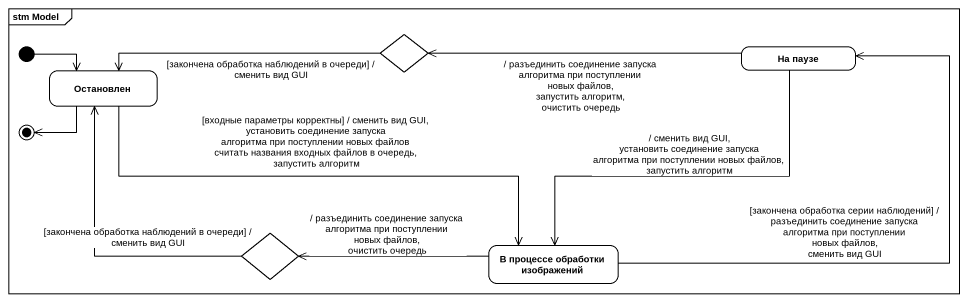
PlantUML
@startuml
mainframe stm Model
hide empty description
state choice1 <<choice>>
state "На паузе" as На_паузе
state Остановлен
state choice2 <<choice>>
state "В процессе обработки изображений" as В_процессе_обработки
[*] -right-> Остановлен
choice1 -left-> Остановлен : [закончена обработка наблюдений в очереди] / сменить вид GUI
На_паузе -left-> choice1 : / разъединить соединение запуска алгоритма при поступлении новых файлов, запустить алгоритм, очистить очередь
На_паузе --> В_процессе_обработки : / сменить вид GUI, установить соединение запуска алгоритма при поступлении новых файлов, запустить алгоритм
Остановлен -right-> В_процессе_обработки : [входные параметры корректны] / сменить вид GUI, установить соединение запуска алгоритма при поступлении новых файлов считать названия входных файлов в очередь, запустить алгоритм
choice2 -up-> Остановлен : [закончена обработка наблюдений в очереди] / сменить вид GUI
В_процессе_обработки -up-> На_паузе : [закончена обработка серии наблюдений] / разъединить соединение запуска алгоритма при поступлении новых файлов, сменить вид GUI
В_процессе_обработки -left-> choice2 : / разъединить соединение запуска алгоритма при поступлении новых файлов, очистить очередь
Остановлен -left-> [*]
@enduml
